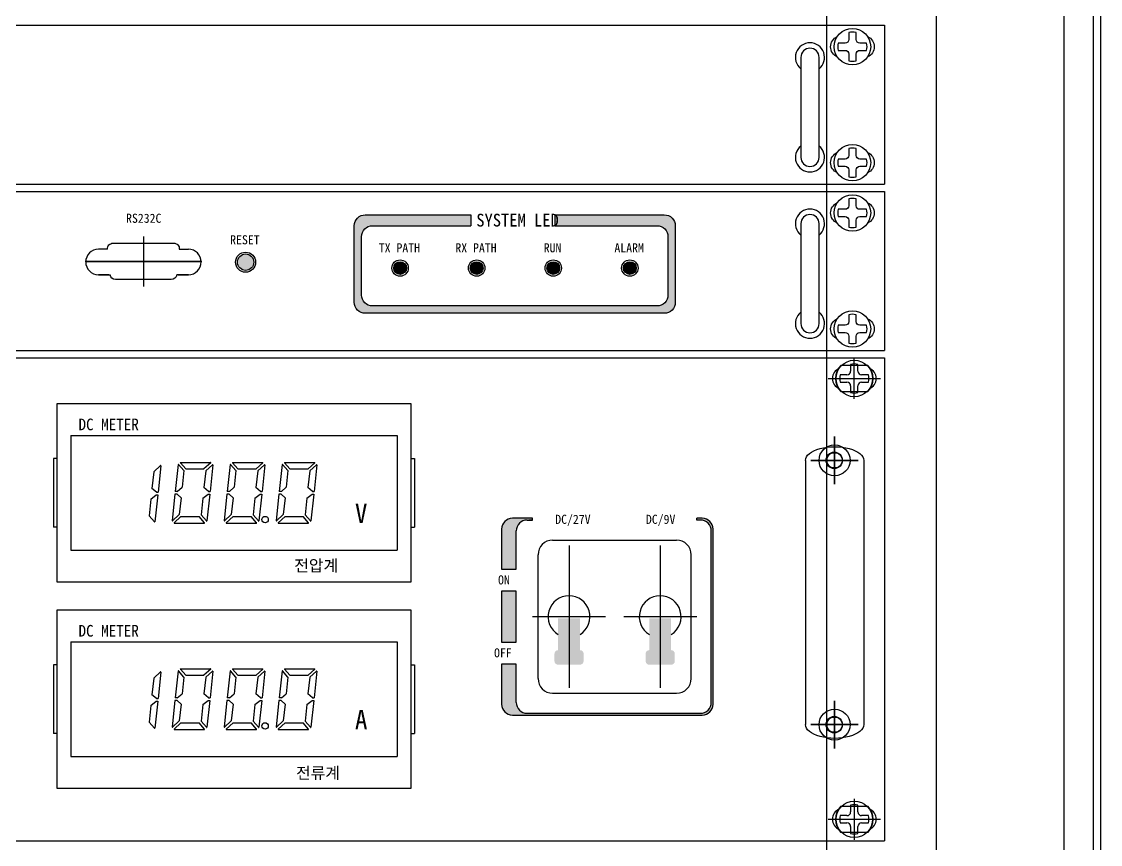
# Model space of a CAD drawing. Header units: millimetres. Extents: x 0 to 2521, y -5 to 594.
# Drawn here: x 2157.74 to 2171.69, y 352.65 to 363.29 of the extents above; entities that cross this region are included whole.
import ezdxf
from ezdxf.enums import TextEntityAlignment as Align

# ---------------------------------------------------------------- set-up
doc = ezdxf.new("R2010")
doc.units = ezdxf.units.MM
doc.header["$LTSCALE"] = 10
doc.layers.add('TT-WIRE-EQPM', color=2, linetype='Continuous')
doc.styles.add('굴림체', font='GulimChe.ttf')

msp = doc.modelspace()

# ---------------------------------------------------------------- hatches: boundary and pattern name
at = {"layer": 'TT-WIRE-EQPM'}
h = msp.add_hatch(color=256, dxfattribs=at)
edge = h.paths.add_edge_path()
edge.add_line((2164.634891111636, 360.7928399174281), (2166.049962313246, 360.7928399174281))
edge.add_arc((2166.049962313246, 360.6514140925285), 0.1414258248996134, 0, 90, ccw=False)
edge.add_line((2166.191388138146, 360.6514140925285), (2166.191388138146, 359.6613920933294))
edge.add_arc((2166.049962313246, 359.6613920933295), 0.1414258248995566, 269.99999999995396, 359.99999999995396, ccw=False)
edge.add_line((2166.049962313246, 359.51996626843), (2162.182883156755, 359.51996626843))
edge.add_arc((2162.182883156755, 359.6613920933295), 0.1414258248994997, 180.0000000000461, 270.00000000004604, ccw=False)
edge.add_line((2162.041457331856, 359.6613920933294), (2162.041457331856, 360.6514140925285))
edge.add_arc((2162.182883156755, 360.6514140925285), 0.1414258248996703, 90, 180, ccw=False)
edge.add_line((2162.182883156755, 360.7928399174281), (2163.548009053651, 360.7928399174281))
edge.add_line((2163.548009053652, 360.7928399174281), (2163.548009053652, 360.6514140925285))
edge.add_line((2163.548009053651, 360.6514140925285), (2162.277167040022, 360.6514140925285))
edge.add_arc((2162.277167040022, 360.5099882676289), 0.1414258248995566, 90, 180)
edge.add_line((2162.135741215122, 360.5099882676289), (2162.135741215122, 359.7556759765956))
edge.add_arc((2162.277167040022, 359.7556759765957), 0.1414258248994997, 180.0000000000461, 270.000000000046)
edge.add_line((2162.277167040022, 359.6142501516962), (2165.955678429979, 359.6142501516962))
edge.add_arc((2165.95567842998, 359.7556759765957), 0.1414258248994429, 269.999999999954, 359.999999999954)
edge.add_line((2166.097104254879, 359.7556759765956), (2166.097104254879, 360.5099882676289))
edge.add_arc((2165.95567842998, 360.5099882676289), 0.1414258248996134, 0, 90)
edge.add_line((2165.95567842998, 360.6514140925285), (2164.634891111637, 360.6514140925285))
edge.add_line((2164.634891111636, 360.6514140925285), (2164.634891111636, 360.7928399174281))
for points in [[(2160.742802388699, 360.1801178610581, 1), (2160.530663651349, 360.1801178610581, 1)], [(2162.552038867291, 360.1044425481074, 1), (2162.717035663007, 360.1044425481074, 1)], [(2163.707016437304, 360.1044425481074, 1), (2163.542019641588, 360.1044425481074, 1)], [(2164.696997211601, 360.1044425481074, 1), (2164.532000415885, 360.1044425481074, 1)], [(2165.521981190182, 360.1044425481074, 1), (2165.686977985898, 360.1044425481074, 1)]]:
    msp.add_hatch(color=256, dxfattribs=at).paths.add_polyline_path(points)
h = msp.add_hatch(color=256, dxfattribs=at)
h.paths.add_polyline_path([(2164.134911777162, 354.983674439927), (2163.94634401063, 354.983674439927), (2163.94634401063, 354.4651130819619, 0.4142135623731561), (2164.087769835529, 354.3236872570622), (2166.539150800456, 354.3236872570622, 0.414213562373123), (2166.680576625356, 354.4651130819619), (2166.680576625356, 356.7279262803559, 0.4142135623729841), (2166.539150800456, 356.8693521052555), (2166.468437888007, 356.8693521052555), (2166.468437888007, 356.8457811344387), (2166.51557982964, 356.8457811344387, -0.414213562373098), (2166.65700565454, 356.7043553095393), (2166.65700565454, 354.4886840527785, -0.4142135623730256), (2166.51557982964, 354.3472582278789), (2164.276337602062, 354.3472582278793, -0.4142135623730728), (2164.134911777162, 354.4886840527787)])
h.paths.add_polyline_path([(2163.94634401063, 355.2665260897263), (2164.134911777162, 355.2665260897263), (2164.134911777162, 355.9265132725913), (2163.94634401063, 355.9265132725913)], flags=17)
h.paths.add_polyline_path([(2164.134911777162, 356.7043553095393, -0.4142135623729841), (2164.276337602062, 356.8457811344389), (2164.347050514512, 356.8457811344389), (2164.347050514512, 356.8693521052555), (2164.087769835529, 356.8693521052555, 0.4142135623730507), (2163.94634401063, 356.7279262803559), (2163.94634401063, 356.2093649223905), (2164.134911777162, 356.2093649223905)])
h = msp.add_hatch(color=256, dxfattribs=at)
edge = h.paths.add_edge_path()
edge.add_line((2164.959895755744, 355.5766916254604), (2164.959895755744, 355.1637575194427))
edge.add_arc((2164.959895755744, 355.1166155778096), 0.04714194163321073, 0, 90, ccw=False)
edge.add_line((2165.007037697377, 355.1166155778096), (2165.007037697377, 355.0223316945432))
edge.add_arc((2164.959895755744, 355.0223316945429), 0.04714194163321073, -90, 0, ccw=False)
edge.add_line((2164.959895755744, 354.9751897529097), (2164.677044105944, 354.9751897529097))
edge.add_arc((2164.677044105945, 355.0223316945429), 0.04714194163321073, 180, 270, ccw=False)
edge.add_line((2164.629902164312, 355.0223316945429), (2164.629902164312, 355.1166155778093))
edge.add_arc((2164.677044105945, 355.1166155778096), 0.04714194163321073, 90, 180, ccw=False)
edge.add_line((2164.677044105945, 355.1637575194428), (2164.677044105945, 355.5766916254605))
edge.add_line((2164.677044105945, 355.5766916254604), (2164.959895755744, 355.5766916254604))
h = msp.add_hatch(color=256, dxfattribs=at)
edge = h.paths.add_edge_path()
edge.add_line((2166.138444296574, 355.5766916254604), (2166.138444296574, 355.1637575194427))
edge.add_arc((2166.138444296574, 355.1166155778096), 0.04714194163321073, 0, 90, ccw=False)
edge.add_line((2166.185586238207, 355.1166155778096), (2166.185586238207, 355.0223316945432))
edge.add_arc((2166.138444296574, 355.0223316945429), 0.04714194163321073, -90, 0, ccw=False)
edge.add_line((2166.138444296574, 354.9751897529097), (2165.855592646775, 354.9751897529097))
edge.add_arc((2165.855592646775, 355.0223316945429), 0.04714194163321073, 180, 270, ccw=False)
edge.add_line((2165.808450705142, 355.0223316945429), (2165.808450705142, 355.1166155778093))
edge.add_arc((2165.855592646775, 355.1166155778096), 0.04714194163321073, 90, 180, ccw=False)
edge.add_line((2165.855592646775, 355.1637575194428), (2165.855592646775, 355.5766916254605))
edge.add_line((2165.855592646775, 355.5766916254604), (2166.138444296574, 355.5766916254604))

# ---------------------------------------------------------------- linework, layer by layer
for p, q in [((2171.216699331993, 421.4359312389469), (2171.216699331993, 337.287718926417)), ((2171.593834266024, 421.4359312389469), (2171.593834266024, 337.287718926417)), ((2171.688117999532, 421.4359312389469), (2171.688117999532, 337.287718926417)), ((2168.152477992996, 337.5234282601859), (2168.152477992996, 421.2002219051778)), ((2169.56673399561, 419.7152531024325), (2169.566733995611, 339.5033866638461)), ((2171.216699331993, 419.7152531024325), (2171.216699331993, 339.5033866638461)), ((2146.146636486673, 363.2443440671993), (2168.89733751885, 363.2443440671983)), ((2168.89733751885, 363.2443440671993), (2168.89733751885, 361.1889554119958)), ((2167.815022905595, 362.828278789965), (2167.815022905595, 361.5353033396417)), ((2168.05073261376, 361.5353033396417), (2168.05073261376, 362.828278789965)), ((2146.146636486673, 361.1889554119958), (2168.89733751885, 361.1889554119923)), ((2146.146636486771, 361.0946715287397), (2168.897337518949, 361.0946715287388)), ((2168.897337518949, 361.0946715287397), (2168.897337518949, 359.0392828735362)), ((2163.548009053652, 360.7928399174281), (2163.548009053652, 360.6514140925285)), ((2164.634891111636, 360.7928399174281), (2164.634891111636, 360.6514140925285)), ((2167.815022905693, 360.6786062515056), (2167.815022905693, 359.3856308011823)), ((2168.050732613859, 359.3856308011823), (2168.050732613859, 360.6786062515056)), ((2159.315972947708, 360.5129747074463), (2159.315972947708, 359.8671301070716)), ((2159.315972947619, 360.4257621154147), (2159.315972947619, 359.9543426990829)), ((2159.315972947619, 360.4257621154147), (2159.315972947619, 359.9543426990829)), ((2158.852328442309, 360.3480130051934), (2158.734473588227, 360.3480130051934)), ((2158.852328442309, 360.3480130051934), (2158.734473588227, 360.3480130051934)), ((2159.779617452929, 360.3480130051934), (2159.897472307011, 360.3480130051934)), ((2159.779617452929, 360.3480130051934), (2159.897472307011, 360.3480130051934)), ((2160.07024401384, 360.1900524072589), (2158.561701881578, 360.1900524072589)), ((2160.07024401384, 360.1900524072589), (2158.561701881578, 360.1900524072589)), ((2160.062469102728, 360.1830162094772), (2158.56947679251, 360.1830162094772)), ((2160.062469102728, 360.1830162094772), (2158.56947679251, 360.1830162094772)), ((2158.868828121881, 360.0180194137609), (2158.734473588227, 360.0180194137609)), ((2158.734473588227, 360.0180194137609), (2158.885327801452, 360.0180194137609)), ((2158.868828121881, 360.0180194137609), (2158.734473588227, 360.0180194137609)), ((2158.734473588227, 360.0180194137609), (2158.885327801452, 360.0180194137609)), ((2159.897472307011, 360.0180194137609), (2159.746618093785, 360.0180194137609)), ((2159.897472307011, 360.0180194137609), (2159.746618093785, 360.0180194137609)), ((2159.763117773357, 360.0180194137609), (2159.897472307011, 360.0180194137609)), ((2159.763117773357, 360.0180194137609), (2159.897472307011, 360.0180194137609)), ((2146.146636486771, 359.0392828735362), (2168.897337518949, 359.0392828735326)), ((2146.146636487289, 358.944998990303), (2168.897337519476, 358.9449989903018)), ((2168.506059403921, 358.4122950498482), (2168.506059403921, 358.9402847961404)), ((2168.897337519476, 358.944998990303), (2168.897337519476, 352.698691723905)), ((2168.679670445013, 358.8460009128738), (2168.332448362828, 358.8460009128738)), ((2168.458917462284, 358.8588698778476), (2168.458917462284, 358.7705738062606)), ((2168.553201345551, 358.7705738062606), (2168.553201345551, 358.8588698778476)), ((2168.168994521243, 358.6762899229942), (2168.843124286598, 358.6762899229942)), ((2168.411775520652, 358.7234318646273), (2168.323479449065, 358.7234318646273)), ((2168.323479449065, 358.6291479813609), (2168.411775520652, 358.6291479813609)), ((2168.688639358771, 358.7234318646273), (2168.600343287184, 358.7234318646273)), ((2168.600343287184, 358.6291479813609), (2168.688639358771, 358.6291479813609)), ((2168.332448362828, 358.5065789331147), (2168.679670445013, 358.5065789331147)), ((2168.458917462284, 358.5820060397277), (2168.458917462284, 358.4937099681408)), ((2168.553201345551, 358.4937099681408), (2168.553201345551, 358.5820060397277)), ((2158.201518166525, 358.3535701638442), (2162.774286504946, 358.3535701638442)), ((2158.201518166525, 356.0436150238166), (2158.201518166525, 358.3535701638442)), ((2162.774286504946, 358.3535701638442), (2162.774286504946, 356.0436150238166)), ((2158.378300447649, 357.9410781745534), (2162.597504223821, 357.9410781745534)), ((2158.378300447649, 357.9410781745534), (2158.378300447649, 356.4561070131073)), ((2162.597504223821, 357.9410781745534), (2162.597504223821, 356.4561070131073)), ((2168.251492919101, 357.9243759539459), (2168.251492919101, 357.3115307127142)), ((2168.251492919101, 357.9243759539459), (2168.251492919101, 357.3115307127142)), ((2168.251492919284, 357.311530712828), (2168.251492919284, 357.9243759540594)), ((2158.154376224891, 357.6417268451827), (2158.154376224891, 356.7554583424784)), ((2158.201518166525, 357.6417268451827), (2158.154376224891, 357.6417268451827)), ((2162.774286504946, 357.6417268451827), (2162.821428446579, 357.6417268451827)), ((2162.821428446579, 357.6417268451827), (2162.821428446579, 356.7554583424784)), ((2167.874357386219, 357.6179533334437), (2167.874357386219, 354.2001625650376)), ((2168.557915539717, 357.6179533333301), (2167.945070298485, 357.6179533333301)), ((2168.557915539717, 357.6179533333301), (2167.945070298485, 357.6179533333301)), ((2167.945070298669, 357.6179533334437), (2168.5579155399, 357.6179533334437)), ((2168.62862845235, 357.6179533334435), (2168.62862845235, 354.2001625650371)), ((2159.537900849261, 357.5500514090585), (2159.449846592162, 357.4709275654021)), ((2159.542556766907, 357.5476702266669), (2159.50580973049, 357.2046978867787)), ((2159.763719362408, 357.5624251888076), (2159.726591536333, 357.2158988121104)), ((2159.839875489655, 357.4846634067573), (2159.768586523056, 357.5639984934157)), ((2159.864869869665, 357.5071228707441), (2159.793580903066, 357.5864579574026)), ((2159.795663768067, 357.5911298107344), (2160.184952885133, 357.5911298107344)), ((2159.839875489655, 357.4846634067573), (2159.816777485098, 357.2690820308889)), ((2159.864869869665, 357.5071228707441), (2160.098770250032, 357.5071228707441)), ((2160.121229714019, 357.4821284907341), (2160.098117179062, 357.2664114977979)), ((2160.186824507132, 357.5862467144005), (2160.098770250032, 357.5071228707441)), ((2160.209283971118, 357.5612523343908), (2160.121229714019, 357.4821284907341)), ((2160.213939888765, 357.5588711519991), (2160.177192852348, 357.2158988121104)), ((2160.436447280397, 357.5624251888076), (2160.399319454321, 357.2158988121104)), ((2160.512603407643, 357.4846634067573), (2160.441314441046, 357.5639984934157)), ((2160.537597787654, 357.5071228707441), (2160.466308821055, 357.5864579574026)), ((2160.468391686055, 357.5911298107344), (2160.857680803122, 357.5911298107344)), ((2160.512603407643, 357.4846634067573), (2160.489505403087, 357.2690820308889)), ((2160.537597787654, 357.5071228707441), (2160.771498168021, 357.5071228707441)), ((2160.793957632008, 357.4821284907341), (2160.77084509705, 357.2664114977979)), ((2160.85955242512, 357.5862467144005), (2160.771498168021, 357.5071228707441)), ((2160.882011889107, 357.5612523343908), (2160.793957632008, 357.4821284907341)), ((2160.886667806753, 357.5588711519991), (2160.849920770337, 357.2158988121104)), ((2161.108531486509, 357.5624251888076), (2161.071403660434, 357.2158988121104)), ((2161.184687613757, 357.4846634067573), (2161.113398647158, 357.5639984934157)), ((2161.209681993766, 357.5071228707441), (2161.138393027168, 357.5864579574026)), ((2161.140475892168, 357.5911298107344), (2161.529765009235, 357.5911298107344)), ((2161.184687613757, 357.4846634067573), (2161.161589609199, 357.2690820308889)), ((2161.209681993766, 357.5071228707441), (2161.443582374135, 357.5071228707441)), ((2161.466041838121, 357.4821284907341), (2161.442929303164, 357.2664114977979)), ((2161.531636631233, 357.5862467144005), (2161.443582374135, 357.5071228707441)), ((2161.554096095219, 357.5612523343908), (2161.466041838121, 357.4821284907341)), ((2161.558752012866, 357.5588711519991), (2161.522004976449, 357.2158988121104)), ((2159.449846592162, 357.4709275654021), (2159.426734057205, 357.2552105724659)), ((2159.484775362888, 357.2046978867787), (2159.426734057205, 357.2552105724659)), ((2159.484775362888, 357.2046978867787), (2159.50580973049, 357.2046978867787)), ((2159.754158074552, 357.2158988121104), (2159.726591536333, 357.2158988121104)), ((2159.754158074552, 357.2158988121104), (2159.816777485098, 357.2690820308889)), ((2160.156158484745, 357.2158988121109), (2160.098117179062, 357.2664114977979)), ((2160.156158484745, 357.2158988121109), (2160.177192852348, 357.2158988121104)), ((2160.426885992541, 357.2158988121104), (2160.399319454321, 357.2158988121104)), ((2160.426885992541, 357.2158988121104), (2160.489505403087, 357.2690820308889)), ((2160.828886402734, 357.2158988121109), (2160.77084509705, 357.2664114977979)), ((2160.828886402734, 357.2158988121109), (2160.849920770337, 357.2158988121104)), ((2161.098970198653, 357.2158988121104), (2161.071403660434, 357.2158988121104)), ((2161.098970198653, 357.2158988121104), (2161.161589609199, 357.2690820308889)), ((2161.500970608848, 357.2158988121104), (2161.442929303164, 357.2664114977979)), ((2161.500970608848, 357.2158988121104), (2161.522004976449, 357.2158988121104)), ((2159.41201650714, 357.1178467718583), (2159.38892547974, 356.9023305161358)), ((2159.41201650714, 357.1178467718583), (2159.48216427341, 357.1710951107824)), ((2159.502209433062, 357.1710951107824), (2159.465081606988, 356.8245687340853)), ((2159.48216427341, 357.1710951107824), (2159.502809482634, 357.1710951107824)), ((2159.722991238906, 357.1822960361144), (2159.686244202489, 356.8393236962262)), ((2159.751687896066, 357.1822960361144), (2159.722991238906, 357.1822960361144)), ((2159.80207700377, 357.1318775384967), (2159.751687896066, 357.1822960361144)), ((2159.80207700377, 357.1318775384967), (2159.778954377234, 356.9160663574912)), ((2160.083399628996, 357.1290476971905), (2160.060308601597, 356.913531441468)), ((2160.083399628996, 357.1290476971905), (2160.153547395268, 357.1822960361144)), ((2160.17359255492, 357.1822960361144), (2160.136464728846, 356.8357696594175)), ((2160.153547395268, 357.1822960361144), (2160.174192604491, 357.1822960361144)), ((2160.395719156894, 357.1822960361144), (2160.358972120477, 356.8393236962262)), ((2160.424415814055, 357.1822960361144), (2160.395719156894, 357.1822960361144)), ((2160.474804921759, 357.1318775384967), (2160.424415814055, 357.1822960361144)), ((2160.474804921759, 357.1318775384967), (2160.451682295222, 356.9160663574912)), ((2160.756127546985, 357.1290476971905), (2160.733036519587, 356.913531441468)), ((2160.756127546985, 357.1290476971905), (2160.826275313257, 357.1822960361144)), ((2160.846320472909, 357.1822960361144), (2160.809192646834, 356.8357696594175)), ((2160.826275313257, 357.1822960361144), (2160.84692052248, 357.1822960361144)), ((2161.067803363007, 357.1822960361144), (2161.03105632659, 356.8393236962262)), ((2161.096500020168, 357.1822960361144), (2161.067803363007, 357.1822960361144)), ((2161.146889127871, 357.1318775384967), (2161.096500020168, 357.1822960361144)), ((2161.146889127871, 357.1318775384967), (2161.123766501335, 356.9160663574912)), ((2161.428211753098, 357.1290476971905), (2161.405120725699, 356.913531441468)), ((2161.428211753098, 357.1290476971905), (2161.498359519369, 357.1822960361144)), ((2161.518404679021, 357.1822960361144), (2161.481276852947, 356.8357696594175)), ((2161.498359519369, 357.1822960361144), (2161.519004728592, 357.1822960361144)), ((2159.690900120135, 356.8369425138344), (2159.778954377234, 356.9160663574912)), ((2160.363628038123, 356.8369425138344), (2160.451682295222, 356.9160663574912)), ((2161.035712244237, 356.8369425138344), (2161.123766501335, 356.9160663574912)), ((2159.46021444634, 356.8229954294775), (2159.38892547974, 356.9023305161358)), ((2159.713359584121, 356.8119481338249), (2159.801413841221, 356.8910719774813)), ((2159.715231206121, 356.8070650374908), (2160.104520323187, 356.8070650374908)), ((2159.801413841221, 356.8910719774813), (2160.035314221587, 356.8910719774813)), ((2160.106603188187, 356.8117368908228), (2160.035314221587, 356.8910719774813)), ((2160.131597568197, 356.8341963548093), (2160.060308601597, 356.913531441468)), ((2160.386087502111, 356.8119481338249), (2160.474141759209, 356.8910719774813)), ((2160.387959124109, 356.8070650374908), (2160.777248241175, 356.8070650374908)), ((2160.474141759209, 356.8910719774813), (2160.708042139577, 356.8910719774813)), ((2160.779331106176, 356.8117368908228), (2160.708042139577, 356.8910719774813)), ((2160.804325486186, 356.8341963548093), (2160.733036519587, 356.913531441468)), ((2161.058171708223, 356.8119481338249), (2161.146225965322, 356.8910719774813)), ((2161.060043330221, 356.8070650374908), (2161.449332447288, 356.8070650374908)), ((2161.146225965322, 356.8910719774813), (2161.38012634569, 356.8910719774813)), ((2161.451415312289, 356.8117368908228), (2161.38012634569, 356.8910719774813)), ((2161.476409692299, 356.8341963548093), (2161.405120725699, 356.913531441468)), ((2164.347050514512, 356.8693521052555), (2164.087769835529, 356.8693521052555)), ((2164.276337602062, 356.8457811344389), (2164.347050514512, 356.8457811344389)), ((2164.347050514512, 356.8457811344389), (2164.299908572878, 356.8457811344389)), ((2164.347050514512, 356.8457811344389), (2164.347050514512, 356.8693521052555)), ((2166.539150800456, 356.8693521052555), (2166.468437888007, 356.8693521052555)), ((2166.468437888007, 356.8457811344387), (2166.468437888007, 356.8693521052555)), ((2166.51557982964, 356.8457811344387), (2166.468437888007, 356.8457811344387)), ((2158.201518166525, 356.7554583424784), (2158.154376224891, 356.7554583424784)), ((2162.774286504946, 356.7554583424784), (2162.821428446579, 356.7554583424784)), ((2163.94634401063, 356.7279262803559), (2163.94634401063, 356.2093649223905)), ((2164.134911777162, 356.2093649223905), (2164.134911777162, 356.7043553095393)), ((2166.65700565454, 354.4886840527785), (2166.65700565454, 356.7043553095393)), ((2166.680576625356, 354.4651130819619), (2166.680576625356, 356.7279262803559)), ((2164.606331193494, 356.5865004554562), (2166.209157209023, 356.5865004554562)), ((2164.818469930844, 356.5157875430064), (2164.818469930844, 354.6772518193113)), ((2165.997018471674, 356.5157875430064), (2165.997018471674, 354.6772518193113)), ((2158.378300447649, 356.4561070131073), (2162.597504223821, 356.4561070131073)), ((2164.417763426962, 354.7951066733943), (2164.417763426962, 356.3979326889234)), ((2166.397724975557, 354.7951066733943), (2166.397724975557, 356.3979326889236)), ((2163.94634401063, 356.2093649223905), (2164.134911777162, 356.2093649223905)), ((2162.774286504946, 356.0436150238166), (2158.201518166525, 356.0436150238166)), ((2163.94634401063, 355.9265132725913), (2163.94634401063, 355.2665260897263)), ((2164.134911777162, 355.9265132725913), (2163.94634401063, 355.9265132725913)), ((2164.134911777162, 355.2665260897263), (2164.134911777162, 355.9265132725913)), ((2158.201518166525, 355.6852151232085), (2162.774286504946, 355.6852151232085)), ((2158.201518166525, 353.3752599831813), (2158.201518166525, 355.6852151232085)), ((2162.774286504946, 355.6852151232085), (2162.774286504946, 353.3752599831813)), ((2165.289889347177, 355.5965196811588), (2164.347050514512, 355.5965196811588)), ((2166.468437888007, 355.5965196811588), (2165.525599055341, 355.5965196811588)), ((2158.378300447649, 355.2727231339179), (2162.597504223821, 355.2727231339179)), ((2158.378300447649, 355.2727231339179), (2158.378300447649, 353.787751972472)), ((2162.597504223821, 355.2727231339179), (2162.597504223821, 353.787751972472)), ((2163.94634401063, 355.2665260897263), (2164.134911777162, 355.2665260897263)), ((2158.154376224891, 354.9733718045472), (2158.154376224891, 354.0871033018427)), ((2158.201518166525, 354.9733718045472), (2158.154376224891, 354.9733718045472)), ((2162.774286504946, 354.9733718045472), (2162.821428446579, 354.9733718045472)), ((2162.821428446579, 354.9733718045472), (2162.821428446579, 354.0871033018427)), ((2163.94634401063, 354.983674439927), (2163.94634401063, 354.4651130819619)), ((2164.134911777162, 354.983674439927), (2163.94634401063, 354.983674439927)), ((2164.134911777162, 354.4886840527787), (2164.134911777162, 354.983674439927)), ((2159.537900849261, 354.8816963684229), (2159.449846592162, 354.8025725247665)), ((2159.542556766907, 354.8793151860316), (2159.50580973049, 354.5363428461432)), ((2159.763719362408, 354.894070148172), (2159.726591536333, 354.5475437714751)), ((2159.839875489655, 354.8163083661219), (2159.768586523056, 354.8956434527804)), ((2159.864869869665, 354.8387678301083), (2159.793580903066, 354.9181029167669)), ((2159.795663768067, 354.9227747700989), (2160.184952885133, 354.9227747700989)), ((2159.864869869665, 354.8387678301083), (2160.098770250032, 354.8387678301083)), ((2160.186824507132, 354.917891673765), (2160.098770250032, 354.8387678301083)), ((2160.209283971118, 354.8928972937553), (2160.121229714019, 354.8137734500988)), ((2160.213939888765, 354.8905161113636), (2160.177192852348, 354.5475437714751)), ((2160.436447280397, 354.894070148172), (2160.399319454321, 354.5475437714751)), ((2160.512603407643, 354.8163083661219), (2160.441314441046, 354.8956434527804)), ((2160.537597787654, 354.8387678301083), (2160.466308821055, 354.9181029167669)), ((2160.468391686055, 354.9227747700989), (2160.857680803122, 354.9227747700989)), ((2160.537597787654, 354.8387678301083), (2160.771498168021, 354.8387678301083)), ((2160.85955242512, 354.917891673765), (2160.771498168021, 354.8387678301083)), ((2160.882011889107, 354.8928972937553), (2160.793957632008, 354.8137734500988)), ((2160.886667806753, 354.8905161113636), (2160.849920770337, 354.5475437714751)), ((2161.108531486509, 354.894070148172), (2161.071403660434, 354.5475437714751)), ((2161.184687613757, 354.8163083661219), (2161.113398647158, 354.8956434527804)), ((2161.209681993766, 354.8387678301083), (2161.138393027168, 354.9181029167669)), ((2161.140475892168, 354.9227747700989), (2161.529765009235, 354.9227747700989)), ((2161.209681993766, 354.8387678301083), (2161.443582374135, 354.8387678301083)), ((2161.531636631233, 354.917891673765), (2161.443582374135, 354.8387678301083)), ((2161.554096095219, 354.8928972937553), (2161.466041838121, 354.8137734500988)), ((2161.558752012866, 354.8905161113636), (2161.522004976449, 354.5475437714751)), ((2159.449846592162, 354.8025725247665), (2159.426734057205, 354.5868555318303)), ((2159.839875489655, 354.8163083661219), (2159.816777485098, 354.6007269902531)), ((2160.121229714019, 354.8137734500988), (2160.098117179062, 354.5980564571623)), ((2160.512603407643, 354.8163083661219), (2160.489505403087, 354.6007269902531)), ((2160.793957632008, 354.8137734500988), (2160.77084509705, 354.5980564571623)), ((2161.184687613757, 354.8163083661219), (2161.161589609199, 354.6007269902531)), ((2161.466041838121, 354.8137734500988), (2161.442929303164, 354.5980564571623)), ((2159.484775362888, 354.5363428461432), (2159.426734057205, 354.5868555318303)), ((2159.754158074552, 354.5475437714751), (2159.726591536333, 354.5475437714751)), ((2159.754158074552, 354.5475437714751), (2159.816777485098, 354.6007269902531)), ((2160.156158484745, 354.5475437714751), (2160.098117179062, 354.5980564571623)), ((2160.156158484745, 354.5475437714751), (2160.177192852348, 354.5475437714751)), ((2160.426885992541, 354.5475437714751), (2160.399319454321, 354.5475437714751)), ((2160.426885992541, 354.5475437714751), (2160.489505403087, 354.6007269902531)), ((2160.828886402734, 354.5475437714751), (2160.77084509705, 354.5980564571623)), ((2160.828886402734, 354.5475437714751), (2160.849920770337, 354.5475437714751)), ((2161.098970198653, 354.5475437714751), (2161.071403660434, 354.5475437714751)), ((2161.098970198653, 354.5475437714751), (2161.161589609199, 354.6007269902531)), ((2161.500970608848, 354.5475437714751), (2161.442929303164, 354.5980564571623)), ((2161.500970608848, 354.5475437714751), (2161.522004976449, 354.5475437714751)), ((2164.606331193494, 354.6065389068615), (2166.209157209023, 354.6065389068615)), ((2159.41201650714, 354.449491731223), (2159.38892547974, 354.2339754755003)), ((2159.41201650714, 354.449491731223), (2159.48216427341, 354.5027400701469)), ((2159.502209433062, 354.5027400701469), (2159.465081606988, 354.15621369345)), ((2159.48216427341, 354.5027400701469), (2159.502809482634, 354.5027400701469)), ((2159.484775362888, 354.5363428461432), (2159.50580973049, 354.5363428461432)), ((2159.722991238906, 354.5139409954791), (2159.686244202489, 354.1709686555905)), ((2159.751687896066, 354.5139409954791), (2159.722991238906, 354.5139409954791)), ((2159.80207700377, 354.4635224978613), (2159.751687896066, 354.5139409954791)), ((2159.80207700377, 354.4635224978613), (2159.778954377234, 354.2477113168554)), ((2160.083399628996, 354.460692656555), (2160.060308601597, 354.2451764008325)), ((2160.083399628996, 354.460692656555), (2160.153547395268, 354.5139409954791)), ((2160.17359255492, 354.5139409954791), (2160.136464728846, 354.167414618782)), ((2160.153547395268, 354.5139409954791), (2160.174192604491, 354.5139409954791)), ((2160.395719156894, 354.5139409954791), (2160.358972120477, 354.1709686555905)), ((2160.424415814055, 354.5139409954791), (2160.395719156894, 354.5139409954791)), ((2160.474804921759, 354.4635224978613), (2160.424415814055, 354.5139409954791)), ((2160.474804921759, 354.4635224978613), (2160.451682295222, 354.2477113168554)), ((2160.756127546985, 354.460692656555), (2160.733036519587, 354.2451764008325)), ((2160.756127546985, 354.460692656555), (2160.826275313257, 354.5139409954791)), ((2160.846320472909, 354.5139409954791), (2160.809192646834, 354.167414618782)), ((2160.826275313257, 354.5139409954791), (2160.84692052248, 354.5139409954791)), ((2161.067803363007, 354.5139409954791), (2161.03105632659, 354.1709686555905)), ((2161.096500020168, 354.5139409954791), (2161.067803363007, 354.5139409954791)), ((2161.146889127871, 354.4635224978613), (2161.096500020168, 354.5139409954791)), ((2161.146889127871, 354.4635224978613), (2161.123766501335, 354.2477113168554)), ((2161.428211753098, 354.460692656555), (2161.405120725699, 354.2451764008325)), ((2161.428211753098, 354.460692656555), (2161.498359519369, 354.5139409954791)), ((2161.518404679021, 354.5139409954791), (2161.481276852947, 354.167414618782)), ((2161.498359519369, 354.5139409954791), (2161.519004728592, 354.5139409954791)), ((2168.251492919101, 354.5065851855383), (2168.251492919101, 353.8937399443066)), ((2168.251492919101, 354.5065851855383), (2168.251492919101, 353.8937399443066)), ((2168.251492919284, 353.8937399444217), (2168.251492919284, 354.5065851856531)), ((2164.087769835529, 354.3236872570622), (2166.539150800456, 354.3236872570622)), ((2164.276337602062, 354.3472582278793), (2166.51557982964, 354.3472582278789)), ((2159.46021444634, 354.1546403888418), (2159.38892547974, 354.2339754755003)), ((2159.690900120135, 354.1685874731989), (2159.778954377234, 354.2477113168554)), ((2159.713359584121, 354.1435930931891), (2159.801413841221, 354.2227169368458)), ((2159.715231206121, 354.1387099968553), (2160.104520323187, 354.1387099968553)), ((2159.801413841221, 354.2227169368458), (2160.035314221587, 354.2227169368458)), ((2160.106603188187, 354.143381850187), (2160.035314221587, 354.2227169368458)), ((2160.131597568197, 354.1658413141739), (2160.060308601597, 354.2451764008325)), ((2160.363628038123, 354.1685874731989), (2160.451682295222, 354.2477113168554)), ((2160.386087502111, 354.1435930931891), (2160.474141759209, 354.2227169368458)), ((2160.387959124109, 354.1387099968553), (2160.777248241175, 354.1387099968553)), ((2160.474141759209, 354.2227169368458), (2160.708042139577, 354.2227169368458)), ((2160.779331106176, 354.143381850187), (2160.708042139577, 354.2227169368458)), ((2160.804325486186, 354.1658413141739), (2160.733036519587, 354.2451764008325)), ((2161.035712244237, 354.1685874731989), (2161.123766501335, 354.2477113168554)), ((2161.058171708223, 354.1435930931891), (2161.146225965322, 354.2227169368458)), ((2161.060043330221, 354.1387099968553), (2161.449332447288, 354.1387099968553)), ((2161.146225965322, 354.2227169368458), (2161.38012634569, 354.2227169368458)), ((2161.451415312289, 354.143381850187), (2161.38012634569, 354.2227169368458)), ((2161.476409692299, 354.1658413141739), (2161.405120725699, 354.2451764008325)), ((2168.557915539717, 354.2001625649225), (2167.945070298485, 354.2001625649225)), ((2168.557915539717, 354.2001625649225), (2167.945070298485, 354.2001625649225)), ((2167.945070298669, 354.2001625650376), (2168.5579155399, 354.2001625650376)), ((2158.201518166525, 354.0871033018427), (2158.154376224891, 354.0871033018427)), ((2162.774286504946, 354.0871033018427), (2162.821428446579, 354.0871033018427)), ((2158.378300447649, 353.787751972472), (2162.597504223821, 353.787751972472)), ((2162.774286504946, 353.3752599831813), (2158.201518166525, 353.3752599831813)), ((2168.458917462286, 353.1594091343882), (2168.458917462286, 353.0711130628012)), ((2168.506059403921, 353.2408240526807), (2168.506059403921, 352.7128343063888)), ((2168.553201345552, 353.0711130628012), (2168.553201345552, 353.1594091343882)), ((2168.411775520652, 353.023971121168), (2168.323479449066, 353.023971121168)), ((2168.332448362829, 353.1465401694143), (2168.679670445014, 353.1465401694143)), ((2168.688639358772, 353.023971121168), (2168.600343287185, 353.023971121168)), ((2168.168994521244, 352.9768291795348), (2168.8431242866, 352.9768291795348)), ((2168.323479449066, 352.9296872379016), (2168.411775520652, 352.9296872379016)), ((2168.458917462286, 352.8825452962683), (2168.458917462286, 352.7942492246814)), ((2168.553201345552, 352.7942492246814), (2168.553201345552, 352.8825452962683)), ((2168.600343287185, 352.9296872379016), (2168.688639358772, 352.9296872379016)), ((2168.679670445014, 352.8071181896552), (2168.332448362829, 352.8071181896552)), ((2146.146636487289, 352.698691723905), (2168.897337519476, 352.6986917239015))]:
    msp.add_line(p, q, dxfattribs=at)
for points in [[(2168.285778772054, 362.8359131679719, -0.663324958351864), (2168.285778772054, 363.0965000551586)], [(2168.678628285546, 363.0965000551648, -0.6633249584375194), (2168.678628285546, 362.8359131679653)], [(2168.285778772054, 361.3367994240359, -0.663324958351864), (2168.285778772054, 361.5973863112222)], [(2168.678628285546, 361.5973863112288, -0.6633249584375194), (2168.678628285546, 361.3367994240293)], [(2168.285778772152, 360.6862406295124, -0.663324958351864), (2168.285778772152, 360.9468275166988)], [(2168.678628285645, 360.9468275167054, -0.6633249584375194), (2168.678628285645, 360.6862406295059)], [(2164.634891111636, 360.7928399174281), (2166.049962313246, 360.7928399174281, -0.414213562373095), (2166.191388138146, 360.6514140925285), (2166.191388138146, 359.6613920933294, -0.414213562373095), (2166.049962313246, 359.51996626843), (2162.182883156755, 359.51996626843, -0.414213562373095), (2162.041457331856, 359.6613920933294), (2162.041457331856, 360.6514140925285, -0.414213562373095), (2162.182883156755, 360.7928399174281), (2163.548009053651, 360.7928399174281)], [(2164.634891111636, 360.6514140925285), (2165.95567842998, 360.6514140925285, -0.414213562373095), (2166.097104254879, 360.5099882676289), (2166.097104254879, 359.7556759765956, -0.414213562373095), (2165.95567842998, 359.6142501516962), (2162.277167040022, 359.6142501516962, -0.4142135623731091), (2162.135741215122, 359.7556759765956), (2162.135741215122, 360.5099882676289, -0.414213562373095), (2162.277167040022, 360.6514140925285), (2163.548009053651, 360.6514140925285)], [(2158.852328442309, 360.3480130051934, -0.4437164408395438), (2158.922690420025, 360.4257621154147), (2159.709255475213, 360.4257621154147, -0.4437164408394785), (2159.779617452929, 360.3480130051934)], [(2158.852328442309, 360.3480130051934, -0.4437164408395438), (2158.922690420025, 360.4257621154147), (2159.709255475213, 360.4257621154147, -0.4437164408394785), (2159.779617452929, 360.3480130051934)], [(2159.746618093785, 360.0180194137609, -0.3853135861201991), (2159.676256116069, 359.9543426990829), (2158.955689779169, 359.9543426990829, -0.3853135861201795), (2158.885327801452, 360.0180194137609)], [(2159.746618093785, 360.0180194137609, -0.3853135861201991), (2159.676256116069, 359.9543426990829), (2158.955689779169, 359.9543426990829, -0.3853135861201795), (2158.885327801452, 360.0180194137609)], [(2168.285778772152, 359.1871268855764, -0.663324958351864), (2168.285778772152, 359.4477137727627)], [(2168.678628285645, 359.4477137727692, -0.6633249584375194), (2168.678628285645, 359.1871268855695)]]:
    msp.add_lwpolyline(points, format="xyb", dxfattribs=at)
for points in [[(2168.387919645541, 363.0133485531985), (2168.299623573955, 363.0133485531985, 0.1270166537925512), (2168.299623573955, 362.919064669932), (2168.387919645541, 362.919064669932, -0.4142135623730951), (2168.435061587174, 362.8719227282988), (2168.435061587174, 362.783626656712, 0.1270166537926981), (2168.529345470441, 362.783626656712), (2168.529345470441, 362.8719227282988, -0.414213562373095), (2168.576487412074, 362.919064669932), (2168.66478348366, 362.919064669932, 0.1270166537925509), (2168.66478348366, 363.0133485531985), (2168.576487412074, 363.0133485531985, -0.4142135623730488), (2168.529345470441, 363.0604904948317), (2168.529345470441, 363.1487865664182, 0.127016653792698), (2168.435061587174, 363.1487865664182), (2168.435061587174, 363.0604904948317, -0.4142135623730605)], [(2168.387919645541, 361.5142348092622), (2168.299623573955, 361.5142348092622, 0.1270166537925512), (2168.299623573955, 361.419950925996), (2168.387919645541, 361.419950925996, -0.4142135623730951), (2168.435061587174, 361.3728089843628), (2168.435061587174, 361.2845129127759, 0.1270166537926981), (2168.529345470441, 361.2845129127759), (2168.529345470441, 361.3728089843628, -0.414213562373095), (2168.576487412074, 361.419950925996), (2168.66478348366, 361.419950925996, 0.1270166537925509), (2168.66478348366, 361.5142348092622), (2168.576487412074, 361.5142348092622, -0.4142135623730488), (2168.529345470441, 361.5613767508954), (2168.529345470441, 361.6496728224822, 0.127016653792698), (2168.435061587174, 361.6496728224822), (2168.435061587174, 361.5613767508954, -0.4142135623730605)], [(2168.38791964564, 360.8636760147386), (2168.299623574054, 360.8636760147386, 0.1270166537925512), (2168.299623574054, 360.7693921314726), (2168.38791964564, 360.7693921314726, -0.4142135623730951), (2168.435061587273, 360.7222501898394), (2168.435061587273, 360.6339541182524, 0.1270166537926981), (2168.52934547054, 360.6339541182524), (2168.52934547054, 360.7222501898394, -0.414213562373095), (2168.576487412172, 360.7693921314726), (2168.66478348376, 360.7693921314726, 0.1270166537925509), (2168.66478348376, 360.8636760147386), (2168.576487412172, 360.8636760147386, -0.4142135623730488), (2168.52934547054, 360.9108179563721), (2168.52934547054, 360.9991140279589, 0.127016653792698), (2168.435061587273, 360.9991140279589), (2168.435061587273, 360.9108179563721, -0.4142135623730605)], [(2168.38791964564, 359.3645622708026), (2168.299623574054, 359.3645622708026, 0.1270166537925512), (2168.299623574054, 359.2702783875365), (2168.38791964564, 359.2702783875365, -0.4142135623730951), (2168.435061587273, 359.2231364459033), (2168.435061587273, 359.1348403743162, 0.1270166537926981), (2168.52934547054, 359.1348403743162), (2168.52934547054, 359.2231364459033, -0.414213562373095), (2168.576487412172, 359.2702783875365), (2168.66478348376, 359.2702783875365, 0.1270166537925509), (2168.66478348376, 359.3645622708026), (2168.576487412172, 359.3645622708026, -0.4142135623730488), (2168.52934547054, 359.4117042124358), (2168.52934547054, 359.5000002840227, 0.127016653792698), (2168.435061587273, 359.5000002840227), (2168.435061587273, 359.4117042124358, -0.4142135623730605)]]:
    msp.add_lwpolyline(points, format="xyb", close=True, dxfattribs=at)
for centre, radius in [((2168.482203528808, 362.9662066115653), 0.2357097081659459), ((2168.482203528808, 361.4670928676293), 0.2357097081659459), ((2168.482203528906, 360.8165340731056), 0.2357097081659459), ((2160.636733020024, 360.1801178610581), 0.1296403394912703), ((2160.636733020024, 360.1801178610581), 0.1296403394912703), ((2160.636733020024, 360.1801178610581), 0.1060693686746757), ((2162.634537265149, 360.1044425481074), 0.1060693686746757), ((2162.634537265149, 360.1044425481074), 0.1060693686746757), ((2162.634537265149, 360.1044425481074), 0.08249839785808107), ((2163.624518039447, 360.1044425481074), 0.1060693686746757), ((2163.624518039447, 360.1044425481074), 0.1060693686746757), ((2163.624518039447, 360.1044425481074), 0.08249839785808107), ((2164.614498813743, 360.1044425481074), 0.1060693686746757), ((2164.614498813743, 360.1044425481074), 0.1060693686746757), ((2164.614498813743, 360.1044425481074), 0.08249839785808107), ((2165.60447958804, 360.1044425481074), 0.1060693686746757), ((2165.60447958804, 360.1044425481074), 0.1060693686746757), ((2165.60447958804, 360.1044425481074), 0.08249839785808107), ((2168.482203528906, 359.3174203291694), 0.2357097081659459), ((2168.506059403918, 358.6762899229942), 0.2357097081660537), ((2168.251492919284, 357.6179533334437), 0.20035325194105), ((2168.246778725147, 357.6179533334435), 0.1060693686746736), ((2168.251492919101, 357.6179533333301), 0.09899807742974256), ((2160.888380913244, 356.8514602753765), 0.04200346999519077), ((2168.251492919284, 354.2001625650373), 0.20035325194105), ((2168.246778725148, 354.2001625650373), 0.1060693686746736), ((2168.251492919101, 354.2001625649225), 0.09899807742974256), ((2160.888380913244, 354.1831052347407), 0.04200346999519077), ((2168.506059403919, 352.9768291795348), 0.2357097081660537)]:
    msp.add_circle(centre, radius, dxfattribs=at)
for centre, radius, start, end in [((2167.932877759677, 362.828278789965), 0.1885677665327568, 308.6821874534055, 231.3178125465944), ((2167.932877759677, 362.828278789965), 0.117854854082973, 0, 180), ((2167.932877759677, 361.5353033396417), 0.1885677665327568, 128.6821874534056, 51.31781254659445), ((2167.932877759677, 361.5353033396417), 0.117854854082973, 180, 0), ((2167.932877759776, 360.6786062515056), 0.1885677665327568, 308.6821874534055, 231.3178125465944), ((2167.932877759776, 360.6786062515056), 0.117854854082973, 0, 180), ((2158.734473588227, 360.1830162094772), 0.1649967957161148, 90, 270), ((2158.734473588227, 360.1830162094772), 0.1649967957161148, 90, 270), ((2159.897472307011, 360.1830162094772), 0.1649967957161148, 270, 90), ((2159.897472307011, 360.1830162094772), 0.1649967957161148, 270, 90), ((2167.932877759777, 359.3856308011823), 0.1885677665327568, 128.6821874534056, 51.31781254659445), ((2167.932877759777, 359.3856308011823), 0.117854854082973, 180, 0), ((2168.364633579019, 358.6762899229942), 0.141425824899567, 112.8853804538191, 247.1146195461809), ((2168.506059403921, 358.6762899229942), 0.2427809994109777, 135.6508375315729, 224.3491624684271), ((2168.411775520652, 358.7705738062606), 0.04714194163319557, 269.9999999999349, 359.9999999999674), ((2168.506059403918, 358.6762899229934), 0.1885677665335598, 75.52248781408316, 104.4775121859169), ((2168.600343287184, 358.7705738062606), 0.04714194163318754, 179.9999999999674, 269.9999999999349), ((2168.506059403921, 358.6762899229942), 0.2427809994109784, 315.6508375315728, 44.34916246842716), ((2168.647485228817, 358.676289922994), 0.1414258248996556, 292.8853804470297, 67.11461955297035), ((2168.506059403918, 358.6762899229942), 0.188567766532799, 165.5224878140579, 194.4775121859358), ((2168.411775520652, 358.5820060397277), 0.04714194163320093, 0, 90), ((2168.600343287184, 358.5820060397277), 0.04714194163319557, 90, 180), ((2168.506059403918, 358.6762899229942), 0.188567766532799, 345.5224878140579, 14.47751218593576), ((2168.506059403918, 358.6762899229948), 0.1885677665335598, 255.5224878140831, 284.4775121859169), ((2159.539772471259, 357.5479685440578), 0.002800231333012718, 353.8844964336706, 131.942248217038), ((2159.766503658056, 357.5621268714169), 0.002800231333012718, 41.94224821703799, 173.8844964336707), ((2159.795663768067, 357.5883295794014), 0.002800231333012718, 90, 221.942248217038), ((2160.184952885133, 357.5883295794014), 0.002800231333012718, 311.942248217038, 90), ((2160.211155593117, 357.5591694693898), 0.002800231333012718, 353.8844964336706, 131.942248217038), ((2160.439231576044, 357.5621268714169), 0.002800231333012718, 41.94224821703799, 173.8844964336707), ((2160.468391686055, 357.5883295794014), 0.002800231333012718, 90, 221.942248217038), ((2160.857680803122, 357.5883295794014), 0.002800231333012718, 311.942248217038, 90), ((2160.883883511106, 357.5591694693898), 0.002800231333012718, 353.8844964336706, 131.942248217038), ((2161.111315782157, 357.5621268714169), 0.002800231333012718, 41.94224821703799, 173.8844964336707), ((2161.140475892168, 357.5883295794014), 0.002800231333012718, 90, 221.942248217038), ((2161.529765009235, 357.5883295794014), 0.002800231333012718, 311.942248217038, 90), ((2161.555967717219, 357.5591694693898), 0.002800231333012718, 353.8844964336706, 131.942248217038), ((2159.46229731134, 356.8248670514762), 0.002800231333012718, 221.942248217038, 353.8844964336706), ((2159.689028498135, 356.8390253788353), 0.002800231333012718, 173.8844964336707, 311.942248217038), ((2159.715231206121, 356.8098652688237), 0.002800231333012718, 131.942248217038, 270), ((2160.104520323187, 356.8098652688237), 0.002800231333012718, 270, 41.94224821703799), ((2160.133680433198, 356.8360679768082), 0.002800231333012718, 221.942248217038, 353.8844964336706), ((2160.361756416125, 356.8390253788353), 0.002800231333012718, 173.8844964336707, 311.942248217038), ((2160.387959124109, 356.8098652688237), 0.002800231333012718, 131.942248217038, 270), ((2160.777248241175, 356.8098652688237), 0.002800231333012718, 270, 41.94224821703799), ((2160.806408351186, 356.8360679768082), 0.002800231333012718, 221.942248217038, 353.8844964336706), ((2161.033840622237, 356.8390253788353), 0.002800231333012718, 173.8844964336707, 311.942248217038), ((2161.060043330221, 356.8098652688237), 0.002800231333012718, 131.942248217038, 270), ((2161.449332447288, 356.8098652688237), 0.002800231333012718, 270, 41.94224821703799), ((2161.478492557299, 356.8360679768082), 0.002800231333012718, 221.942248217038, 353.8844964336706), ((2164.087769835529, 356.7279262803559), 0.1414258248996322, 90, 180), ((2164.276337602062, 356.7043553095393), 0.1414258248996322, 90, 180), ((2166.51557982964, 356.7043553095393), 0.1414258248996322, 0, 90), ((2166.539150800456, 356.7279262803559), 0.1414258248996322, 0, 90), ((2164.606331193494, 356.3979326889234), 0.1885677665328429, 90, 180), ((2166.209157209023, 356.3979326889236), 0.1885677665328429, 0, 90), ((2164.818469930844, 355.5965196811588), 0.2704582916096879, 301.9074542041528, 238.8503749838232), ((2165.997018471674, 355.5965196811588), 0.2704582916096879, 301.9074542041528, 238.8503749838232), ((2159.539772471259, 354.8796135034225), 0.002800231333012718, 353.8844964336706, 131.942248217038), ((2159.766503658056, 354.8937718307815), 0.002800231333012718, 41.94224821703799, 173.8844964336707), ((2159.795663768067, 354.9199745387659), 0.002800231333012718, 90, 221.942248217038), ((2160.184952885133, 354.9199745387659), 0.002800231333012718, 311.942248217038, 90), ((2160.211155593117, 354.8908144287543), 0.002800231333012718, 353.8844964336706, 131.942248217038), ((2160.439231576044, 354.8937718307815), 0.002800231333012718, 41.94224821703799, 173.8844964336707), ((2160.468391686055, 354.9199745387659), 0.002800231333012718, 90, 221.942248217038), ((2160.857680803122, 354.9199745387659), 0.002800231333012718, 311.942248217038, 90), ((2160.883883511106, 354.8908144287543), 0.002800231333012718, 353.8844964336706, 131.942248217038), ((2161.111315782157, 354.8937718307815), 0.002800231333012718, 41.94224821703799, 173.8844964336707), ((2161.140475892168, 354.9199745387659), 0.002800231333012718, 90, 221.942248217038), ((2161.529765009235, 354.9199745387659), 0.002800231333012718, 311.942248217038, 90), ((2161.555967717219, 354.8908144287543), 0.002800231333012718, 353.8844964336706, 131.942248217038), ((2164.606331193494, 354.7951066733943), 0.1885677665328429, 180, 270), ((2166.209157209023, 354.7951066733943), 0.1885677665328429, 270, 0), ((2164.087769835529, 354.4651130819619), 0.1414258248996322, 180, 270), ((2164.276337602062, 354.4886840527787), 0.1414258248996322, 180, 270), ((2166.51557982964, 354.4886840527785), 0.1414258248996322, 270, 0), ((2166.539150800456, 354.4651130819619), 0.1414258248996322, 270, 0), ((2159.46229731134, 354.1565120108407), 0.002800231333012718, 221.942248217038, 353.8844964336706), ((2159.689028498135, 354.1706703381997), 0.002800231333012718, 173.8844964336707, 311.942248217038), ((2159.715231206121, 354.1415102281884), 0.002800231333012718, 131.942248217038, 270), ((2160.104520323187, 354.1415102281884), 0.002800231333012718, 270, 41.94224821703799), ((2160.133680433198, 354.1677129361727), 0.002800231333012718, 221.942248217038, 353.8844964336706), ((2160.361756416125, 354.1706703381997), 0.002800231333012718, 173.8844964336707, 311.942248217038), ((2160.387959124109, 354.1415102281884), 0.002800231333012718, 131.942248217038, 270), ((2160.777248241175, 354.1415102281884), 0.002800231333012718, 270, 41.94224821703799), ((2160.806408351186, 354.1677129361727), 0.002800231333012718, 221.942248217038, 353.8844964336706), ((2161.033840622237, 354.1706703381997), 0.002800231333012718, 173.8844964336707, 311.942248217038), ((2161.060043330221, 354.1415102281884), 0.002800231333012718, 131.942248217038, 270), ((2161.449332447288, 354.1415102281884), 0.002800231333012718, 270, 41.94224821703799), ((2161.478492557299, 354.1677129361727), 0.002800231333012718, 221.942248217038, 353.8844964336706), ((2168.506059403919, 352.9768291795343), 0.188567766533474, 75.52248781408316, 104.4775121859169), ((2168.364633579019, 352.9768291795348), 0.1414258248995967, 112.8853804538191, 247.1146195461809), ((2168.506059403921, 352.9768291795348), 0.2427809994109777, 135.6508375315729, 224.3491624684271), ((2168.506059403919, 352.9768291795348), 0.188567766532799, 165.5224878140579, 194.4775121859358), ((2168.411775520652, 353.0711130628012), 0.04714194163321701, 270.0000000000651, 6.513775987637282e-11), ((2168.600343287185, 353.0711130628012), 0.04714194163324113, 179.9999999999674, 269.9999999999349), ((2168.506059403921, 352.9768291795348), 0.2427809994109784, 315.6508375315728, 44.34916246842716), ((2168.506059403919, 352.9768291795348), 0.188567766532799, 345.5224878140579, 14.47751218593576), ((2168.647485228818, 352.9768291795348), 0.1414258248996985, 292.8853804470297, 67.11461955297035), ((2168.411775520652, 352.8825452962683), 0.04714194163321701, 359.9999999999349, 89.99999999993486), ((2168.600343287185, 352.8825452962683), 0.04714194163323845, 90, 180.0000000000326), ((2168.506059403919, 352.9768291795352), 0.1885677665334753, 255.5224878140831, 284.4775121859169)]:
    msp.add_arc(centre, radius, start, end, dxfattribs=at)
at = {"layer": 'TT-WIRE-EQPM', "extrusion": (0, 0, -1)}
for centre, major_axis, ratio, start_param, end_param in [((2168.251492919284, 357.6179533334435), (-0.3771355330654789, 4.69180019764228e-14), 0.4687500000000639, -2.653433028854124e-13, 3.141592653589528), ((2168.251492919284, 354.2001625650376), (-0.3771355330655216, 1.149559685915551e-14), 0.4687500000000106, 3.141592653589728, 6.283185307179521)]:
    msp.add_ellipse(centre, major_axis=major_axis, ratio=ratio, start_param=start_param, end_param=end_param, dxfattribs=at)

# ---------------------------------------------------------------- texts
at = {"layer": 'TT-WIRE-EQPM', "style": '굴림체'}
for s, p in [('RS232C', (2159.319807789329, 360.7483092682744)), ('RESET', (2160.627489520793, 360.4698805936209)), ('TX PATH', (2162.625293765919, 360.3662112961487)), ('RX PATH', (2163.615274540216, 360.3662112961487)), ('RUN', (2164.605255314513, 360.3662112961487)), ('ALARM', (2165.595236088809, 360.3662112961487))]:
    msp.add_text(s, height=0.117854854082973, dxfattribs=at).set_placement(p, align=Align.MIDDLE_CENTER)
for s, height, p in [('SYSTEM LED', 0.1649967957161621, (2163.619212389338, 360.6413350854991)), ('DC METER', 0.1508542132262744, (2158.476794332282, 358.007075924887)), ('V', 0.2489094518233528, (2162.050570816256, 356.8097192509022)), ('전압계', 0.1508542132262744, (2161.265187281298, 356.1813508693959)), ('ON', 0.1178548540830269, (2163.900414492839, 356.0129077030319)), ('ON', 0.1178548540830269, (2163.900414492839, 356.0129077030319)), ('DC METER', 0.1508542132262744, (2158.476794332282, 355.3387208842512)), ('OFF', 0.1178548540830269, (2163.848771196098, 355.0700688703678)), ('OFF', 0.1178548540830269, (2163.848771196098, 355.0700688703678)), ('A', 0.2489094518233528, (2162.050894075284, 354.1413642102665)), ('전류계', 0.1508542132262744, (2161.289072818347, 353.4993700313809))]:
    msp.add_text(s, height=height, dxfattribs=at).set_placement(p)
for s, p in [('DC/27V', (2164.86841339352, 356.8457811344389)), ('DC/9V', (2166.002533011084, 356.8457811344389))]:
    msp.add_text(s, height=0.1178548540830269, dxfattribs=at).set_placement(p, align=Align.MIDDLE)

doc.saveas('drawing.dxf')
